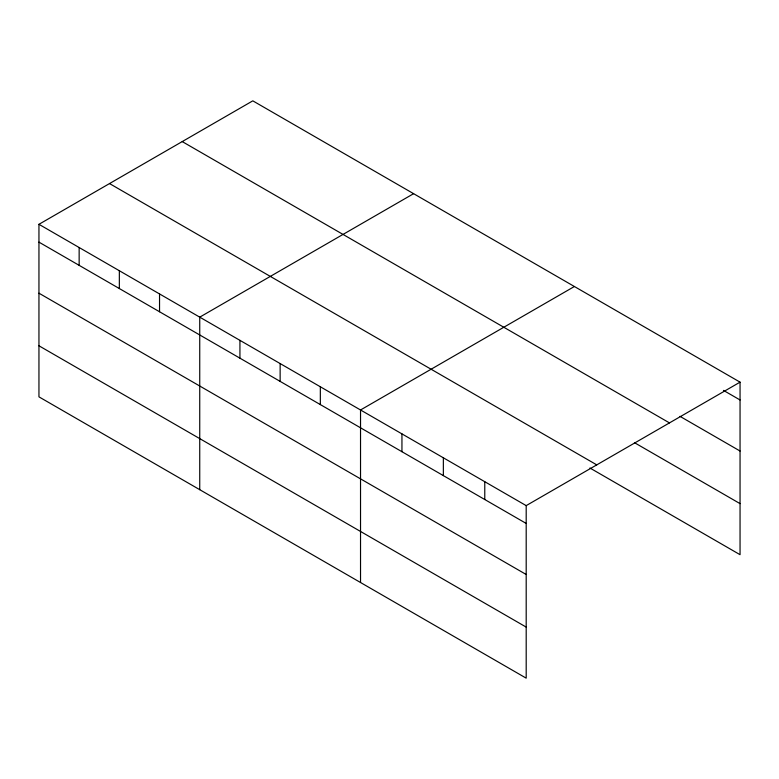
<?xml version="1.0" encoding="UTF-8"?>
<svg xmlns="http://www.w3.org/2000/svg" width="779" height="779" viewBox="0 0 779 779"><rect width="100%" height="100%" fill="white"/><g stroke="black" fill="none" stroke-linecap="round" stroke-linejoin="round"><path stroke-width="1.17" d="M526.195 574.493L526.195 505.62L38.95 224.313L38.95 396.852L526.195 678.158L526.195 574.493L38.95 293.186M38.95 224.313L252.805 100.842L740.05 382.148L740.05 554.687L589.917 468.004M413.6 193.679L199.736 317.15L199.736 489.679M574.386 286.506L360.531 409.978L360.531 582.507M526.195 505.62L740.05 382.148M723.487 390.406L740.05 399.968M679.999 416.356L740.05 451.022M182.237 141.593L669.473 422.9M634.437 442.657L740.05 503.633M109.527 183.571L596.763 464.878M38.95 242.133L526.195 523.439M38.95 345.788L526.195 627.095M484.772 481.714L484.772 499.524M443.358 457.799L443.358 475.618M401.945 433.893L401.945 451.703M320.335 386.774L320.335 404.583M280.138 363.559L280.138 381.379M239.932 340.355L239.932 358.174M159.539 293.936L159.539 311.756M119.343 270.732L119.343 288.551M79.146 247.527L79.146 265.337"/></g></svg>
